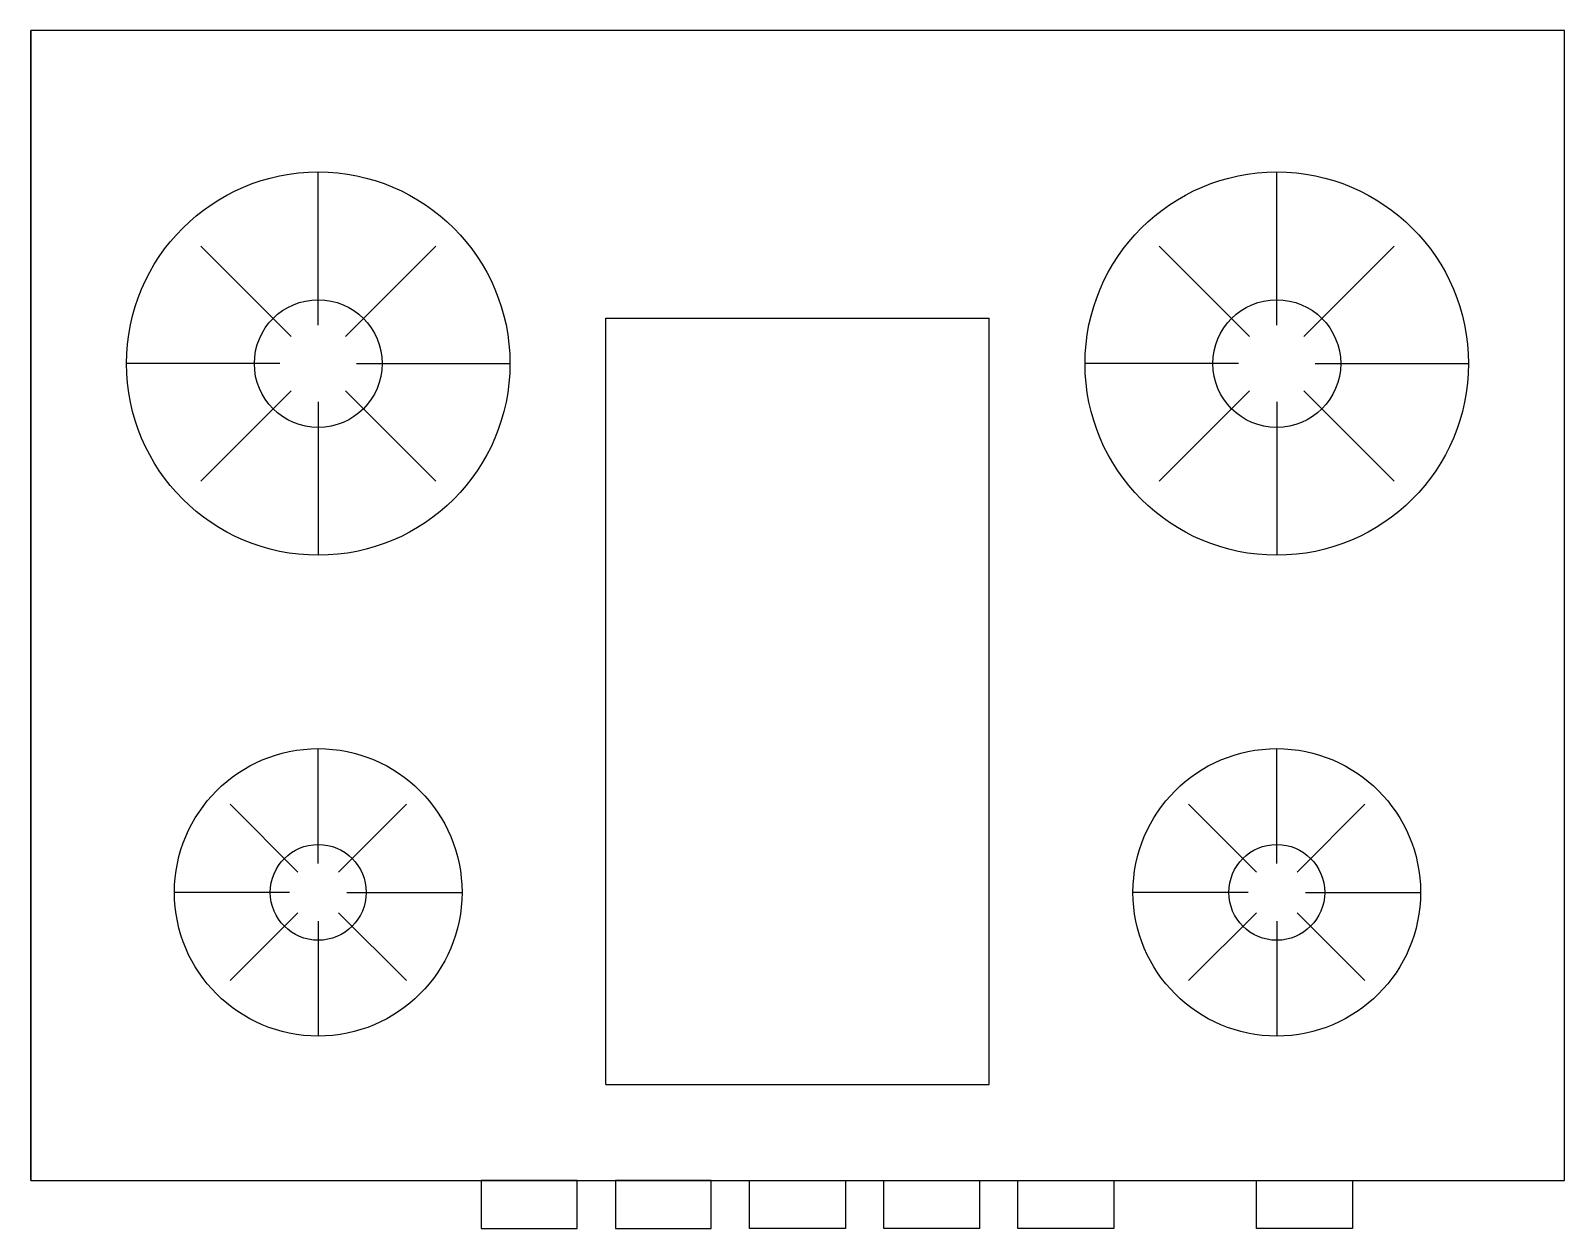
# Model space of a CAD drawing. Header units: inches. Extents: x 1164.917 to 1165.717, y 1697.261 to 1697.886.
import ezdxf

# ---------------------------------------------------------------- set-up
doc = ezdxf.new("R2010")
doc.units = ezdxf.units.IN
doc.header["$MEASUREMENT"] = 0
doc.layers.get('0').update_dxf_attribs({"linetype": 'CONTINUOUS'})

msp = doc.modelspace()

# ---------------------------------------------------------------- linework, layer by layer
at = {"ltscale": 0.05}
for p, q in [((1164.91663, 1697.28571), (1164.91663, 1697.88571)), ((1165.71663, 1697.28571), (1165.71663, 1697.88571)), ((1165.06663, 1697.73197), (1165.06663, 1697.81197)), ((1165.56663, 1697.73197), (1165.56663, 1697.81197)), ((1165.05248, 1697.72611), (1165.00534, 1697.77325)), ((1165.08077, 1697.72611), (1165.12791, 1697.77325)), ((1165.55248, 1697.72611), (1165.50534, 1697.77325)), ((1165.58077, 1697.72611), (1165.62791, 1697.77325)), ((1165.21663, 1697.33571), (1165.21663, 1697.73571)), ((1165.21663, 1697.73571), (1165.41663, 1697.73571)), ((1165.41663, 1697.33571), (1165.41663, 1697.73571)), ((1165.04663, 1697.71197), (1164.96663, 1697.71197)), ((1165.08663, 1697.71197), (1165.16663, 1697.71197)), ((1165.54663, 1697.71197), (1165.46663, 1697.71197)), ((1165.58663, 1697.71197), (1165.66663, 1697.71197)), ((1165.05248, 1697.69783), (1165.00534, 1697.65069)), ((1165.08077, 1697.69783), (1165.12791, 1697.65069)), ((1165.55248, 1697.69783), (1165.50534, 1697.65069)), ((1165.58077, 1697.69783), (1165.62791, 1697.65069)), ((1165.06663, 1697.69197), (1165.06663, 1697.61197)), ((1165.56663, 1697.69197), (1165.56663, 1697.61197)), ((1165.06663, 1697.45104), (1165.06663, 1697.51104)), ((1165.56663, 1697.45104), (1165.56663, 1697.51104)), ((1165.05602, 1697.44665), (1165.02066, 1697.482)), ((1165.07723, 1697.44665), (1165.11259, 1697.482)), ((1165.55602, 1697.44665), (1165.52066, 1697.482)), ((1165.57723, 1697.44665), (1165.61259, 1697.482)), ((1165.05163, 1697.43604), (1164.99163, 1697.43604)), ((1165.08163, 1697.43604), (1165.14163, 1697.43604)), ((1165.55163, 1697.43604), (1165.49163, 1697.43604)), ((1165.58163, 1697.43604), (1165.64163, 1697.43604)), ((1165.05602, 1697.42543), (1165.02066, 1697.39008)), ((1165.07723, 1697.42543), (1165.11259, 1697.39008)), ((1165.55602, 1697.42543), (1165.52066, 1697.39008)), ((1165.57723, 1697.42543), (1165.61259, 1697.39008)), ((1165.06663, 1697.42104), (1165.06663, 1697.36104)), ((1165.56663, 1697.42104), (1165.56663, 1697.36104)), ((1165.21663, 1697.33571), (1165.41663, 1697.33571))]:
    msp.add_line(p, q, dxfattribs=at)
msp.add_lwpolyline([(1165.71663, 1697.28571), (1165.71663, 1697.88571), (1164.91663, 1697.88571), (1164.91663, 1697.28571)], close=True)
for points in [[(1165.20163, 1697.26071), (1165.20163, 1697.28571), (1165.15163, 1697.28571), (1165.15163, 1697.26071)], [(1165.27163, 1697.26071), (1165.27163, 1697.28571), (1165.22163, 1697.28571), (1165.22163, 1697.26071)], [(1165.29163, 1697.26071), (1165.29163, 1697.28571), (1165.34163, 1697.28571), (1165.34163, 1697.26071)], [(1165.36163, 1697.26071), (1165.36163, 1697.28571), (1165.41163, 1697.28571), (1165.41163, 1697.26071)], [(1165.43163, 1697.26071), (1165.43163, 1697.28571), (1165.48163, 1697.28571), (1165.48163, 1697.26071)], [(1165.55612, 1697.26071), (1165.55612, 1697.28571), (1165.60612, 1697.28571), (1165.60612, 1697.26071)]]:
    msp.add_lwpolyline(points, close=True, dxfattribs=at)
for centre, radius in [((1165.06663, 1697.71197), 0.1), ((1165.56663, 1697.71197), 0.1), ((1165.06663, 1697.71197), 0.03333), ((1165.56663, 1697.71197), 0.03333), ((1165.06663, 1697.43604), 0.075), ((1165.56663, 1697.43604), 0.075), ((1165.06663, 1697.43604), 0.025), ((1165.56663, 1697.43604), 0.025)]:
    msp.add_circle(centre, radius, dxfattribs=at)

doc.saveas('drawing.dxf')
